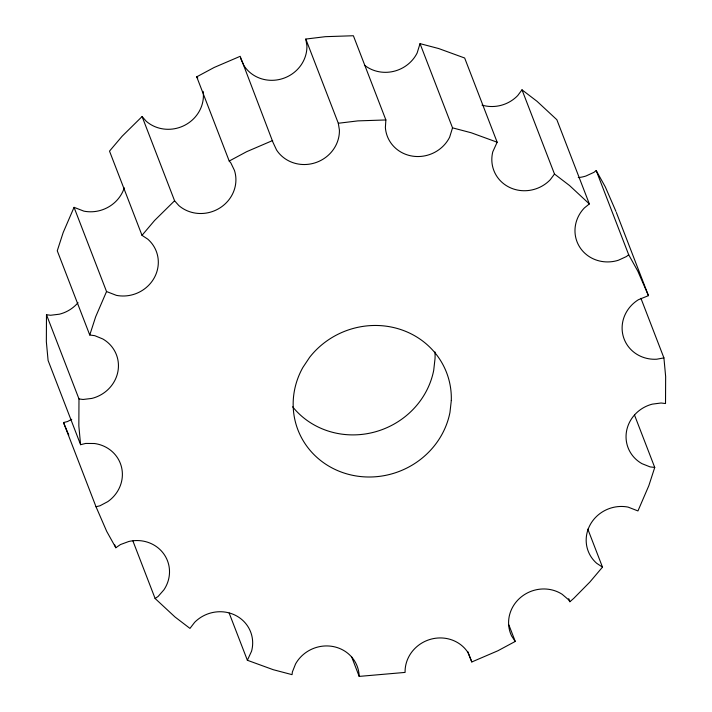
<?xml version="1.0" encoding="UTF-8"?>
<svg xmlns="http://www.w3.org/2000/svg" width="712" height="712" viewBox="0 0 712 712"><rect width="100%" height="100%" fill="white"/><g stroke="black" fill="none" stroke-linecap="round" stroke-linejoin="round"><path stroke-width="1.07" d="M240.505 58.179L244.074 65.798A34.14 32.218 -21.1 0 0 282.548 78.64A34.14 32.218 -21.1 0 0 306.917 45.853L305.813 39.062L325.348 36.677L353.383 35.742L385.877 119.954L385.379 127.528A34.14 32.218 -21.1 0 0 412.666 156.15A34.14 32.218 -21.1 0 0 449.628 137.22L452.529 127.849L420.036 43.637L438.726 48.558L464.66 58.01L497.154 142.213L492.784 151.816A34.14 32.218 -21.1 0 0 509.445 187.345A34.14 32.218 -21.1 0 0 550.225 179.771L554.488 174.031L521.994 89.819L517.731 95.559A34.14 32.218 -21.1 0 1 482.015 105.1M420.036 43.637L417.134 53.008A34.14 32.218 -21.1 0 1 364.411 65.139M78.026 302.689A34.14 32.218 -21.1 0 1 59.39 314.197L50.579 315.265L46.485 314.722L46.351 341.733L48.096 360.477L80.59 444.688L85.662 443.442L94.5 443.514A34.14 32.218 -21.1 0 1 121.61 467.526A34.14 32.218 -21.1 0 1 107.832 501.604L99.974 505.778L96.013 506.748L63.519 422.536L67.48 421.566L71.743 419.306M46.485 314.722L78.979 398.934L78.845 425.945L80.59 444.688M89.757 335.014L95.666 316.778L106.542 291.546L74.048 207.334L63.172 232.566L57.263 250.802L89.757 335.014L94.758 335.672L102.777 338.957A34.14 32.218 -21.1 0 1 117.934 371.397A34.14 32.218 -21.1 0 1 91.884 398.409L83.073 399.477L78.979 398.934M634.526 415.078L654.737 467.455L648.828 485.691L637.952 510.931L628.091 507.104A34.14 32.218 -21.1 0 0 590.337 524.459A34.14 32.218 -21.1 0 0 596.656 563.272L602.486 567.135L589.901 582.007L573.747 598.374L569.903 601.72L568.639 599.824L562.168 594.289A34.14 32.218 -21.1 0 0 520.926 597.19A34.14 32.218 -21.1 0 0 511.634 636.03L515.248 641.441L497.83 650.795L471.807 661.955L467.837 651.685M471.807 661.955L467.926 652.468A34.14 32.218 -21.1 0 0 429.452 639.616A34.14 32.218 -21.1 0 0 405.083 672.413L359.186 676.4A34.14 32.218 -21.1 0 0 333.323 646.576A34.14 32.218 -21.1 0 0 295.569 663.931L292.374 671.95L292.062 674.656L273.274 669.707L247.375 660.273L251.576 651.168A34.14 32.218 -21.1 0 0 235.53 615.364A34.14 32.218 -21.1 0 0 194.652 622.315L189.97 628.411L174.965 616.948L155.118 598.507L132.922 540.995M142.008 235.334L154.593 220.471L174.582 200.766L142.089 116.554L122.099 136.259L109.514 151.122L142.008 235.334L147.838 239.205A34.14 32.218 -21.1 0 1 154.157 278.009A34.14 32.218 -21.1 0 1 116.403 295.364L106.542 291.546M615.96 211.437L605.307 186.909L596.193 170.533L593.986 172.313L585.896 176.033A34.14 32.218 -21.1 0 1 578.251 177.582M521.994 89.819L537.035 101.318L556.855 119.723L589.349 203.935L584.356 207.957A34.14 32.218 -21.1 0 0 579.915 247.402A34.14 32.218 -21.1 0 0 618.39 260.245L626.48 256.525L628.687 254.745L596.193 170.533M96.013 506.748L106.693 531.348L115.816 547.742L120.462 544.555L128.828 541.476A34.14 32.218 -21.1 0 1 163.698 553.794A34.14 32.218 -21.1 0 1 163.911 589.839L158.117 596.451L155.118 598.507M174.582 200.766L178.828 205.572A34.14 32.218 -21.1 0 0 219.892 207.948A34.14 32.218 -21.1 0 0 234.462 170.435L230.813 162.852L229.211 161.046L196.717 76.834L214.17 67.471L240.193 56.31L272.999 142.391L276.567 150.01A34.14 32.218 -21.1 0 0 315.042 162.852A34.14 32.218 -21.1 0 0 339.41 130.065L338.307 123.265L305.813 39.062M229.211 161.046L246.663 151.683L272.687 140.513M628.687 254.745L637.801 271.121L648.454 295.649L638.388 299.734A34.14 32.218 -21.1 0 0 623.472 337.123A34.14 32.218 -21.1 0 0 656.776 359.213L663.913 357.887L665.649 376.523L665.515 403.544L661.074 403.001L652.263 404.149A34.14 32.218 -21.1 0 0 626.498 431.41A34.14 32.218 -21.1 0 0 642.01 463.681L650.074 466.885L654.737 467.455M338.307 123.265L357.842 120.889L385.877 119.954M452.529 127.849L471.219 132.77L497.154 142.213M74.048 207.334L83.909 211.153A34.14 32.218 -21.1 0 0 124.271 187.843M554.488 174.031L569.529 185.529L589.349 203.935M196.717 76.834L197.785 78.044M142.089 116.554L146.334 121.36A34.14 32.218 -21.1 0 0 184.987 125.134A34.14 32.218 -21.1 0 0 203.134 91.376M68.779 435.148L63.519 422.536M616.352 212.461L648.454 295.649M640.933 298.319L663.913 357.887M587.827 529.141L602.486 567.135M568.719 598.641L569.903 601.72M508.911 625.011L515.248 641.441M351.657 656.891L359.186 676.4M229.148 613.032L247.375 660.273M114.623 544.662L115.816 547.742M434.961 351.942A79.655 75.178 -21.1 0 1 435.05 358.421L433.715 370.285A79.655 75.178 -21.1 0 1 373.836 432.228A79.655 75.178 -21.1 0 1 292.641 406.801M451.301 400.527L449.966 412.39A79.655 75.178 -21.1 0 1 345.605 473.516A79.655 75.178 -21.1 0 1 302.867 367.472L309.667 357.273A79.655 75.178 -21.1 0 1 398.889 328.953A79.655 75.178 -21.1 0 1 451.301 400.527"/></g></svg>
